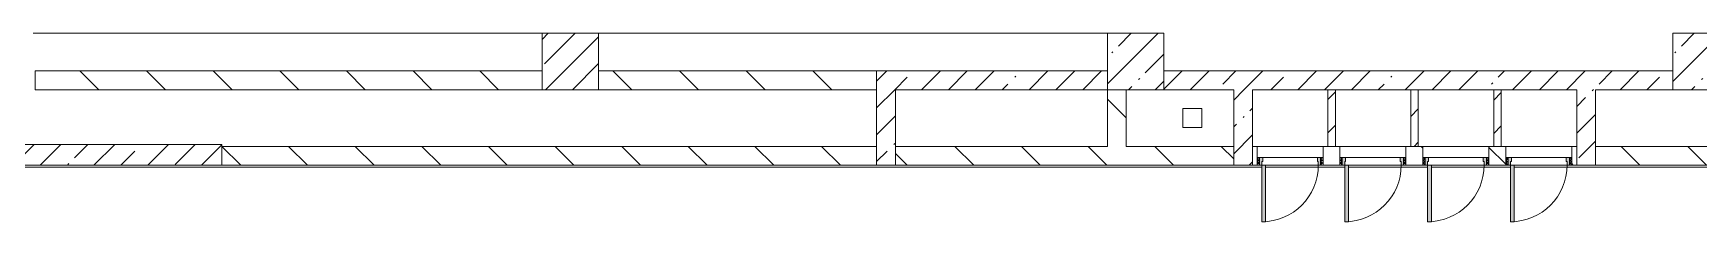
# Model space of a CAD drawing. Header units: millimetres. Extents: x 81773 to 282675, y -8553 to 29000.
# Drawn here: x 190563 to 208238, y 10300 to 12300 of the extents above; entities that cross this region are included whole.
import ezdxf

# ---------------------------------------------------------------- set-up
doc = ezdxf.new("R2010")
doc.units = ezdxf.units.MM
for name, color, linetype, lineweight, true_color in [('A-DOOR-4', 7, 'Continuous', 5, 0xe2e2e2), ('A-DOOR-5', 7, 'Continuous', 5, 0xaaaaaa), ('A-DOOR-FRAM-2', 7, 'Continuous', 5, 0xe2e2e2), ('A-DOOR-FRAM-4', 7, 'Continuous', 5, 0xaaaaaa), ('A-FLOR-3', 7, 'Continuous', 5, 0xaaaaaa)]:
    doc.layers.add(name, color=color, linetype=linetype, lineweight=lineweight, true_color=true_color)
for name, color, linetype, lineweight in [('A-WALL', 7, 'Continuous', 9), ('I-WALL-4', 7, 'Continuous', 5), ('S-COLS-2', 7, 'Continuous', 5)]:
    doc.layers.add(name, color=color, linetype=linetype, lineweight=lineweight)
pattern_1 = [(135, (147802.7, 0), (-353.5534, -353.5534), [])]
pattern_2 = [(45, (147802.7, 0), (-285.1231, 285.1231), []), (45, (148087.8, 0), (-285.1231, 285.1231), [504.031, -100.806, 16.764, -84.042])]
pattern_3 = [(45, (147802.7, 0), (-176.7767, 176.7767), [])]

# ---------------------------------------------------------------- blocks, each defined once
blk = doc.blocks.new('BSC_Колонна _Прямоугольная - 600х600-23205375-3_3_3_птичка')
at = {"layer": 'S-COLS-2'}
h = blk.add_hatch(dxfattribs=at)
h.set_pattern_fill('FP_86', color=256, style=0, pattern_type=2)
h.set_pattern_definition([(45, (-54460, -12000), (-285.123, 285.123), []), (45, (-54174.88, -12000), (-285.123, 285.123), [504.031, -100.806, 16.764, -84.042])])
h.paths.add_polyline_path([(-300, -300), (300, -300), (300, 300), (-300, 300)])
for p, q in [((300, 300), (-300, 300)), ((-300, 300), (-300, -300)), ((300, -300), (300, 300)), ((-300, -300), (300, -300))]:
    blk.add_line(p, q, dxfattribs=at)
blk = doc.blocks.new('BSC_Колонна _Прямоугольная - 600х600-V127-3_3_3_птичка')
at = {"layer": 'S-COLS-2'}
h = blk.add_hatch(dxfattribs=at)
h.set_pattern_fill('FP_95', color=256, style=0, pattern_type=2)
h.set_pattern_definition([(45, (-60460, -12000), (-285.1231, 285.1231), []), (45, (-60174.88, -12000), (-285.1231, 285.1231), [504.031, -100.806, 16.764, -84.042])])
h.paths.add_polyline_path([(-300, -300), (300, -300), (300, 300), (-300, 300)])
for p, q in [((300, 300), (-300, 300)), ((-300, 300), (-300, -300)), ((300, -300), (300, 300)), ((-300, -300), (300, -300))]:
    blk.add_line(p, q, dxfattribs=at)
blk = doc.blocks.new('110_Дверь_СКБ_1Ст - д-18 700x2100h_Технический шкаф ЭОМ и СС-V205-3_3_3_птичка')
at = {"layer": 'A-DOOR-4'}
h = blk.add_hatch(color=256, dxfattribs=at)
h.paths.add_polyline_path([(312.5, 100), (312.5, 60), (302.5, 60), (302.5, 20), (337.5, 20), (337.5, 100)])
h.paths.add_polyline_path([(-312.5, 100), (-312.5, 20), (-277.5, 20), (-277.5, 60), (-287.5, 60), (-287.5, 100)])
at = {"layer": 'A-DOOR-5'}
h = blk.add_hatch(dxfattribs=at)
h.set_pattern_fill('FP_20', color=256, style=0, pattern_type=2)
h.set_pattern_definition([(135, (1951.41, 164.685), (-14.14214, -14.14214), []), (225, (1951.41, 164.685), (14.14214, -14.14214), [])])
h.paths.add_polyline_path([(362.5, 100), (337.5, 100), (337.5, 20), (362.5, 20)])
at = {"layer": 'A-DOOR-FRAM-2'}
blk.add_hatch(color=256, dxfattribs=at).paths.add_polyline_path([(272.5, 700), (272.5, 100), (312.5, 100), (312.5, 700)])
at = {"layer": 'A-DOOR-FRAM-4'}
h = blk.add_hatch(dxfattribs=at)
h.set_pattern_fill('FP_21', color=256, style=0, pattern_type=2)
h.set_pattern_definition([(45, (-171.384, 164.685), (-14.1421, 14.1421), []), (135, (-171.384, 164.685), (-14.1421, -14.1421), [])])
h.paths.add_polyline_path([(-312.5, 100), (-337.5, 100), (-337.5, 20), (-312.5, 20), (-312.5, 28.3)])
at = {"layer": 'A-DOOR-5'}
for p, q in [((312.5, 700), (272.5, 700)), ((272.5, 700), (272.5, 100)), ((312.5, 100), (312.5, 700)), ((272.5, 100), (312.5, 100))]:
    blk.add_line(p, q, dxfattribs=at)
blk.add_arc((312.5, 100), 600, 90, 180, dxfattribs=at)
at = {"layer": 'A-DOOR-FRAM-4'}
for p, q in [((-312.5, 100), (-337.5, 100)), ((-337.5, 100), (-337.5, 20)), ((-337.5, 20), (-312.5, 20)), ((-287.5, 100), (-312.5, 100)), ((-312.5, 100), (-312.5, 20)), ((-312.5, 20), (-312.5, 100)), ((-312.5, 20), (-277.5, 20)), ((-287.5, 60), (-287.5, 100)), ((-287.5, 100), (272.5, 100)), ((-277.5, 60), (-287.5, 60)), ((-277.5, 20), (-277.5, 60)), ((302.5, 20), (-277.5, 20)), ((312.5, 60), (302.5, 60)), ((302.5, 60), (302.5, 20)), ((302.5, 20), (337.5, 20)), ((312.5, 100), (312.5, 60)), ((337.5, 100), (312.5, 100)), ((337.5, 20), (337.5, 100)), ((362.5, 100), (337.5, 100)), ((337.5, 100), (337.5, 20)), ((337.5, 20), (362.5, 20)), ((362.5, 20), (362.5, 100))]:
    blk.add_line(p, q, dxfattribs=at)

msp = doc.modelspace()

# ---------------------------------------------------------------- hatches: boundary and pattern name
at = {"layer": 'I-WALL-4'}
h = msp.add_hatch(dxfattribs=at)
h.set_pattern_fill('FP_83', color=256, style=0, pattern_type=2)
h.set_pattern_definition(pattern_1)
h.paths.add_polyline_path([(196562.7, 11700), (199512.7, 11700), (199512.7, 11900), (196562.7, 11900)])
h.paths.add_polyline_path([(195962.7, 11700), (195962.7, 11900), (190582.7, 11900), (190582.7, 11700), (194281.9, 11700)])
h = msp.add_hatch(dxfattribs=at)
h.set_pattern_fill('FP_80', color=256, style=0, pattern_type=2)
h.set_pattern_definition(pattern_2)
h.paths.add_polyline_path([(201962.7, 11700), (201962.7, 11900), (199512.7, 11900), (199512.7, 11700), (200639.9, 11700)])
h = msp.add_hatch(dxfattribs=at)
h.set_pattern_fill('FP_80', color=256, style=0, pattern_type=2)
h.set_pattern_definition(pattern_2)
h.paths.add_polyline_path([(211236.6, 11700), (213962.7, 11700), (213962.7, 11900), (208562.7, 11900), (208562.7, 11700), (211062.7, 11700)])
h.paths.add_polyline_path([(204381.9, 11700), (207962.7, 11700), (207962.7, 11900), (202562.7, 11900), (202562.7, 11700), (204301.9, 11700)])
h = msp.add_hatch(dxfattribs=at)
h.set_pattern_fill('FP_80', color=256, style=0, pattern_type=2)
h.set_pattern_definition(pattern_2)
h.paths.add_polyline_path([(199712.7, 10900), (199712.7, 11700), (199512.7, 11700), (199512.7, 10900)])
h = msp.add_hatch(dxfattribs=at)
h.set_pattern_fill('FP_83', color=256, style=0, pattern_type=2)
h.set_pattern_definition(pattern_1)
h.paths.add_polyline_path([(202162.7, 11100), (202162.7, 11700), (201962.7, 11700), (201962.7, 11100)])
h = msp.add_hatch(dxfattribs=at)
h.set_pattern_fill('FP_80', color=256, style=0, pattern_type=2)
h.set_pattern_definition(pattern_2)
h.paths.add_polyline_path([(203302.7, 10900), (203502.7, 10900), (203502.7, 11700), (203302.7, 11700), (203302.7, 11100)])
h = msp.add_hatch(dxfattribs=at)
h.set_pattern_fill('FP_85', color=256, style=0, pattern_type=2)
h.set_pattern_definition(pattern_3)
h.paths.add_polyline_path([(204381.9, 11100), (204381.9, 11700), (204301.9, 11700), (204301.9, 11100)])
h = msp.add_hatch(dxfattribs=at)
h.set_pattern_fill('FP_85', color=256, style=0, pattern_type=2)
h.set_pattern_definition(pattern_3)
h.paths.add_polyline_path([(205261.9, 11100), (205261.9, 11700), (205181.9, 11700), (205181.9, 11100)])
h = msp.add_hatch(dxfattribs=at)
h.set_pattern_fill('FP_85', color=256, style=0, pattern_type=2)
h.set_pattern_definition(pattern_3)
h.paths.add_polyline_path([(206141.9, 11100), (206141.9, 11700), (206061.9, 11700), (206061.9, 11100)])
h = msp.add_hatch(dxfattribs=at)
h.set_pattern_fill('FP_80', color=256, style=0, pattern_type=2)
h.set_pattern_definition(pattern_2)
h.paths.add_polyline_path([(207142.7, 10900), (207142.7, 11700), (206942.7, 11700), (206942.7, 10900), (206997.9, 10900)])
h = msp.add_hatch(dxfattribs=at)
h.set_pattern_fill('FP_80', color=256, style=0, pattern_type=2)
h.set_pattern_definition(pattern_2)
h.paths.add_polyline_path([(192562.7, 10900), (192562.7, 11120), (190182.7, 11120), (190182.7, 10900)])
h = msp.add_hatch(dxfattribs=at)
h.set_pattern_fill('FP_83', color=256, style=0, pattern_type=2)
h.set_pattern_definition(pattern_1)
h.paths.add_polyline_path([(208962.7, 10900), (208962.7, 11100), (207142.7, 11100), (207142.7, 10900), (208057.6, 10900)])
h.paths.add_polyline_path([(202759.2, 10900), (203302.7, 10900), (203302.7, 11100), (199712.7, 11100), (199712.7, 10900), (200639.9, 10900)])
h.paths.add_polyline_path([(203502.7, 10900), (203550.5, 10900), (203550.5, 11100), (203502.7, 11100), (203502.7, 10980)])
h.paths.add_polyline_path([(204250.5, 10900), (204430.5, 10900), (204430.5, 11100), (204250.5, 11100), (204250.5, 10971.7)])
h.paths.add_polyline_path([(205130.5, 10900), (205310.5, 10900), (205310.5, 11100), (205130.5, 11100), (205130.5, 10971.7)])
h.paths.add_polyline_path([(206010.5, 10900), (206190.5, 10900), (206190.5, 11100), (206010.5, 11100), (206010.5, 10971.7)])
h.paths.add_polyline_path([(206890.5, 10900), (206942.7, 10900), (206942.7, 11100), (206890.5, 11100), (206890.5, 10971.7)])
h.paths.add_polyline_path([(194281.9, 10900), (199512.7, 10900), (199512.7, 11100), (192562.7, 11100), (192562.7, 10900)])
at = {"layer": 'S-COLS-2'}
h = msp.add_hatch(dxfattribs=at)
h.set_pattern_fill('FP_80', color=256, style=0, pattern_type=2)
h.set_pattern_definition(pattern_2)
h.paths.add_polyline_path([(196562.7, 11700), (196562.7, 12300), (195962.7, 12300), (195962.7, 11700)])

# ---------------------------------------------------------------- linework, layer by layer
at = {"layer": 'A-FLOR-3'}
for p, q in [((195962.7, 12300), (190562.7, 12300)), ((201962.7, 12300), (196562.7, 12300)), ((202762.7, 11500), (202962.7, 11500)), ((202762.7, 11300), (202762.7, 11500)), ((202962.7, 11500), (202962.7, 11300)), ((202962.7, 11300), (202762.7, 11300)), ((203600.5, 10880), (190202.7, 10880)), ((204480.5, 10880), (203640.5, 10880)), ((205360.5, 10880), (204520.5, 10880)), ((206240.5, 10880), (205400.5, 10880)), ((209182.7, 10880), (206280.5, 10880))]:
    msp.add_line(p, q, dxfattribs=at)
at = {"layer": 'A-WALL'}
for p, q in [((199512.7, 11700), (199512.7, 11900)), ((204381.9, 11700), (204301.9, 11700)), ((205261.9, 11700), (205181.9, 11700)), ((206141.9, 11700), (206061.9, 11700)), ((199512.7, 10900), (199512.7, 11100)), ((199712.7, 10900), (199712.7, 11100)), ((203302.7, 10900), (203302.7, 11100)), ((203502.7, 10900), (203502.7, 11100)), ((204301.9, 11100), (204381.9, 11100)), ((205181.9, 11100), (205261.9, 11100)), ((206061.9, 11100), (206141.9, 11100)), ((206942.7, 10900), (206942.7, 11100)), ((207142.7, 10900), (207142.7, 11100))]:
    msp.add_line(p, q, dxfattribs=at)
at = {"layer": 'I-WALL-4'}
for p, q in [((195962.7, 11900), (190582.7, 11900)), ((190582.7, 11900), (190582.7, 11700)), ((195962.7, 11700), (195962.7, 11900)), ((201962.7, 11900), (196562.7, 11900)), ((196562.7, 11900), (196562.7, 11700)), ((207962.7, 11900), (202562.7, 11900)), ((190582.7, 11700), (195962.7, 11700)), ((196562.7, 11700), (199512.7, 11700)), ((199512.7, 11700), (199512.7, 11100)), ((199712.7, 11100), (199712.7, 11700)), ((199712.7, 11700), (201962.7, 11700)), ((201962.7, 11700), (201962.7, 11100)), ((202162.7, 11100), (202162.7, 11700)), ((202562.7, 11700), (203302.7, 11700)), ((203302.7, 11700), (203302.7, 11100)), ((203502.7, 11100), (203502.7, 11700)), ((203502.7, 11700), (204301.9, 11700)), ((204301.9, 11700), (204301.9, 11100)), ((204381.9, 11100), (204381.9, 11700)), ((204381.9, 11700), (205181.9, 11700)), ((205181.9, 11700), (205181.9, 11100)), ((205261.9, 11100), (205261.9, 11700)), ((205261.9, 11700), (206061.9, 11700)), ((206061.9, 11700), (206061.9, 11100)), ((206141.9, 11100), (206141.9, 11700)), ((206141.9, 11700), (206942.7, 11700)), ((206942.7, 11700), (206942.7, 11100)), ((207142.7, 11100), (207142.7, 11700)), ((207142.7, 11700), (207962.7, 11700)), ((192562.7, 11120), (190182.7, 11120)), ((192562.7, 10900), (192562.7, 11120)), ((199512.7, 11100), (192562.7, 11100)), ((201962.7, 11100), (199712.7, 11100)), ((203302.7, 11100), (202162.7, 11100)), ((203502.7, 11100), (204301.9, 11100)), ((203550.5, 10980), (203550.5, 11100)), ((204250.5, 11100), (204250.5, 10980)), ((204381.9, 11100), (205181.9, 11100)), ((204430.5, 10980), (204430.5, 11100)), ((205130.5, 11100), (205130.5, 10980)), ((205261.9, 11100), (206061.9, 11100)), ((205310.5, 10980), (205310.5, 11100)), ((206010.5, 11100), (206010.5, 10980)), ((206141.9, 11100), (206942.7, 11100)), ((206190.5, 10980), (206190.5, 11100)), ((206890.5, 11100), (206890.5, 10980)), ((208362.7, 11100), (207142.7, 11100)), ((190182.7, 10900), (203550.5, 10900)), ((204250.5, 10900), (204430.5, 10900)), ((205130.5, 10900), (205310.5, 10900)), ((206010.5, 10900), (206190.5, 10900)), ((206890.5, 10900), (209162.7, 10900))]:
    msp.add_line(p, q, dxfattribs=at)
at = {"layer": 'S-COLS-2'}
for p, q in [((196562.7, 12300), (195962.7, 12300)), ((195962.7, 12300), (195962.7, 11900)), ((196562.7, 11900), (196562.7, 12300)), ((195962.7, 11900), (195962.7, 11700)), ((196562.7, 11700), (196562.7, 11900)), ((195962.7, 11700), (196562.7, 11700))]:
    msp.add_line(p, q, dxfattribs=at)

# ---------------------------------------------------------------- block references
at = {"layer": 'A-DOOR-5', "rotation": 180}
for p in [(203913, 11000), (204793, 11000), (205673, 11000), (206553, 11000)]:
    msp.add_blockref('110_Дверь_СКБ_1Ст - д-18 700x2100h_Технический шкаф ЭОМ и СС-V205-3_3_3_птичка', p, dxfattribs=at)
at = {"layer": 'S-COLS-2'}
for name, p in [('BSC_Колонна _Прямоугольная - 600х600-23205375-3_3_3_птичка', (202262.7, 12000)), ('BSC_Колонна _Прямоугольная - 600х600-V127-3_3_3_птичка', (208262.7, 12000))]:
    msp.add_blockref(name, p, dxfattribs=at)

doc.saveas('drawing.dxf')
